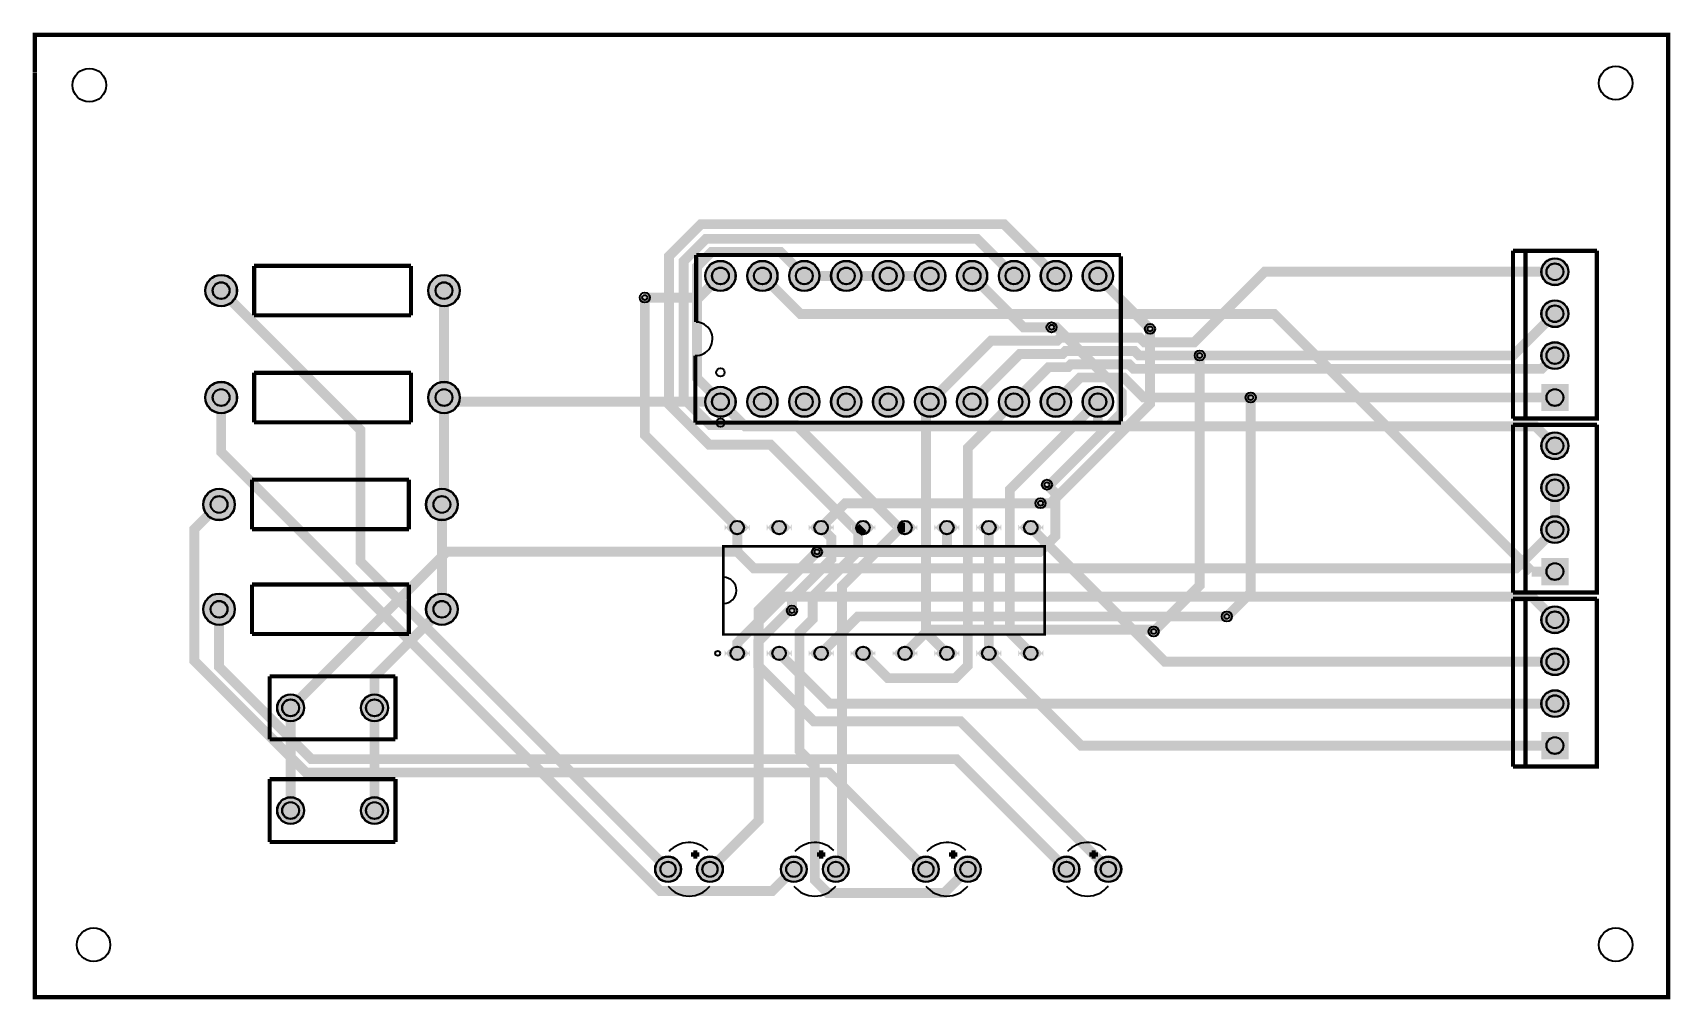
# Model space of a CAD drawing. Header units: millimetres. Extents: x -6.9 to 92.3, y -3.6 to 55.
import ezdxf

# ---------------------------------------------------------------- set-up
doc = ezdxf.new("R2010")
doc.units = ezdxf.units.MM
for name, color, linetype, true_color in [('BoardOutLine', 7, 'Continuous', 0xff00ff), ('BottomLayer', 7, 'Continuous', 0x0000ff), ('BottomSolderMaskLayer', 7, 'Continuous', 0xaa00ff), ('Document', 7, 'Continuous', 0xffffff), ('Hole', 7, 'Continuous', 0x222222), ('Multi-Layer', 7, 'Continuous', 0xc0c0c0), ('TopLayer', 7, 'Continuous', 0xff0000), ('TopSilkLayer', 7, 'Continuous', 0xffcc00), ('TopSolderMaskLayer', 7, 'Continuous', 0x800080)]:
    doc.layers.add(name, color=color, linetype=linetype, true_color=true_color)

msp = doc.modelspace()

# ---------------------------------------------------------------- hatches: boundary and pattern name
at = {"layer": 'BottomSolderMaskLayer'}
for points in [[(33.873, 40.259, 1), (35.723, 40.259, 1)], [(36.413, 40.259, 1), (38.263, 40.259, 1)], [(38.953, 40.259, 1), (40.803, 40.259, 1)], [(41.493, 40.259, 1), (43.343, 40.259, 1)], [(44.033, 40.259, 1), (45.883, 40.259, 1)], [(46.573, 40.259, 1), (48.423, 40.259, 1)], [(49.113, 40.259, 1), (50.963, 40.259, 1)], [(51.653, 40.259, 1), (53.503, 40.259, 1)], [(54.193, 40.259, 1), (56.043, 40.259, 1)], [(56.733, 40.259, 1), (58.583, 40.259, 1)], [(84.519, 40.513, 1), (86.169, 40.513, 1)], [(3.588, 39.37, 1), (5.518, 39.37, 1)], [(17.088, 39.37, 1), (19.018, 39.37, 1)], [(84.519, 37.973, 1), (86.169, 37.973, 1)], [(84.519, 35.433, 1), (86.169, 35.433, 1)], [(3.588, 32.893, 1), (5.518, 32.893, 1)], [(17.088, 32.893, 1), (19.018, 32.893, 1)], [(33.873, 32.639, 1), (35.723, 32.639, 1)], [(36.413, 32.639, 1), (38.263, 32.639, 1)], [(38.953, 32.639, 1), (40.803, 32.639, 1)], [(41.493, 32.639, 1), (43.343, 32.639, 1)], [(44.033, 32.639, 1), (45.883, 32.639, 1)], [(46.573, 32.639, 1), (48.423, 32.639, 1)], [(49.113, 32.639, 1), (50.963, 32.639, 1)], [(51.653, 32.639, 1), (53.503, 32.639, 1)], [(54.193, 32.639, 1), (56.043, 32.639, 1)], [(56.733, 32.639, 1), (58.583, 32.639, 1)], [(84.519, 32.068), (84.519, 33.718), (86.169, 33.718), (86.169, 32.068)], [(84.519, 29.972, 1), (86.169, 29.972, 1)], [(84.519, 27.432, 1), (86.169, 27.432, 1)], [(3.461, 26.416, 1), (5.391, 26.416, 1)], [(16.961, 26.416, 1), (18.891, 26.416, 1)], [(36.569, 25.207, -0.785398), (35.059, 25.207), (35.059, 24.831, -0.785398), (36.569, 24.831)], [(39.109, 25.207, -0.785398), (37.599, 25.207), (37.599, 24.831, -0.785398), (39.109, 24.831)], [(41.649, 25.207, -0.785398), (40.139, 25.207), (40.139, 24.831, -0.785398), (41.649, 24.831)], [(44.189, 25.207, -0.785398), (42.679, 25.207), (42.679, 24.831, -0.785398), (44.189, 24.831)], [(46.729, 25.207, -0.785398), (45.219, 25.207), (45.219, 24.831, -0.785398), (46.729, 24.831)], [(49.269, 25.207, -0.785398), (47.759, 25.207), (47.759, 24.831, -0.785398), (49.269, 24.831)], [(51.809, 25.207, -0.785398), (50.299, 25.207), (50.299, 24.831, -0.785398), (51.809, 24.831)], [(54.349, 25.207, -0.785398), (52.839, 25.207), (52.839, 24.831, -0.785398), (54.349, 24.831)], [(84.519, 24.892, 1), (86.169, 24.892, 1)], [(84.519, 21.527), (84.519, 23.177), (86.169, 23.177), (86.169, 21.527)], [(3.461, 20.066, 1), (5.391, 20.066, 1)], [(16.961, 20.066, 1), (18.891, 20.066, 1)], [(84.519, 19.431, 1), (86.169, 19.431, 1)], [(36.569, 17.587, -0.785398), (35.059, 17.587), (35.059, 17.211, -0.785398), (36.569, 17.211)], [(39.109, 17.587, -0.785398), (37.599, 17.587), (37.599, 17.211, -0.785398), (39.109, 17.211)], [(41.649, 17.587, -0.785398), (40.139, 17.587), (40.139, 17.211, -0.785398), (41.649, 17.211)], [(44.189, 17.587, -0.785398), (42.679, 17.587), (42.679, 17.211, -0.785398), (44.189, 17.211)], [(46.729, 17.587, -0.785398), (45.219, 17.587), (45.219, 17.211, -0.785398), (46.729, 17.211)], [(49.269, 17.587, -0.785398), (47.759, 17.587), (47.759, 17.211, -0.785398), (49.269, 17.211)], [(51.809, 17.587, -0.785398), (50.299, 17.587), (50.299, 17.211, -0.785398), (51.809, 17.211)], [(54.349, 17.587, -0.785398), (52.839, 17.587), (52.839, 17.211, -0.785398), (54.349, 17.211)], [(84.519, 16.891, 1), (86.169, 16.891, 1)], [(7.938, 14.097, 1), (9.588, 14.097, 1)], [(13.018, 14.097, 1), (14.668, 14.097, 1)], [(84.519, 14.351, 1), (86.169, 14.351, 1)], [(84.519, 10.986), (84.519, 12.636), (86.169, 12.636), (86.169, 10.986)], [(7.938, 7.874, 1), (9.588, 7.874, 1)], [(13.018, 7.874, 1), (14.668, 7.874, 1)], [(30.836, 4.318, 1), (32.41, 4.318, 1)], [(33.376, 4.318, 1), (34.95, 4.318, 1)], [(38.456, 4.318, 1), (40.03, 4.318, 1)], [(40.996, 4.318, 1), (42.57, 4.318, 1)], [(46.457, 4.318, 1), (48.031, 4.318, 1)], [(48.997, 4.318, 1), (50.571, 4.318, 1)], [(54.966, 4.318, 1), (56.54, 4.318, 1)], [(57.506, 4.318, 1), (59.08, 4.318, 1)]]:
    msp.add_hatch(color=256, dxfattribs=at).paths.add_polyline_path(points)
at = {"layer": 'Multi-Layer'}
for points in [[(33.898, 40.259, 1), (35.698, 40.259, 1)], [(36.438, 40.259, 1), (38.238, 40.259, 1)], [(38.978, 40.259, 1), (40.778, 40.259, 1)], [(41.518, 40.259, 1), (43.318, 40.259, 1)], [(44.058, 40.259, 1), (45.858, 40.259, 1)], [(46.598, 40.259, 1), (48.398, 40.259, 1)], [(49.138, 40.259, 1), (50.938, 40.259, 1)], [(51.678, 40.259, 1), (53.478, 40.259, 1)], [(54.218, 40.259, 1), (56.018, 40.259, 1)], [(56.758, 40.259, 1), (58.558, 40.259, 1)], [(84.544, 40.513, 1), (86.144, 40.513, 1)], [(3.613, 39.37, 1), (5.493, 39.37, 1)], [(17.113, 39.37, 1), (18.993, 39.37, 1)], [(84.544, 37.973, 1), (86.144, 37.973, 1)], [(84.544, 35.433, 1), (86.144, 35.433, 1)], [(3.613, 32.893, 1), (5.493, 32.893, 1)], [(17.113, 32.893, 1), (18.993, 32.893, 1)], [(33.898, 32.639, 1), (35.698, 32.639, 1)], [(36.438, 32.639, 1), (38.238, 32.639, 1)], [(38.978, 32.639, 1), (40.778, 32.639, 1)], [(41.518, 32.639, 1), (43.318, 32.639, 1)], [(44.058, 32.639, 1), (45.858, 32.639, 1)], [(46.598, 32.639, 1), (48.398, 32.639, 1)], [(49.138, 32.639, 1), (50.938, 32.639, 1)], [(51.678, 32.639, 1), (53.478, 32.639, 1)], [(54.218, 32.639, 1), (56.018, 32.639, 1)], [(56.758, 32.639, 1), (58.558, 32.639, 1)], [(84.544, 32.093), (84.544, 33.693), (86.144, 33.693), (86.144, 32.093)], [(84.544, 29.972, 1), (86.144, 29.972, 1)], [(84.544, 27.432, 1), (86.144, 27.432, 1)], [(3.486, 26.416, 1), (5.366, 26.416, 1)], [(16.986, 26.416, 1), (18.866, 26.416, 1)], [(36.544, 25.201, -0.785398), (35.084, 25.201), (35.084, 24.837, -0.785398), (36.544, 24.837)], [(39.084, 25.201, -0.785398), (37.624, 25.201), (37.624, 24.837, -0.785398), (39.084, 24.837)], [(41.624, 25.201, -0.785398), (40.164, 25.201), (40.164, 24.837, -0.785398), (41.624, 24.837)], [(44.164, 25.201, -0.785398), (42.704, 25.201), (42.704, 24.837, -0.785398), (44.164, 24.837)], [(46.704, 25.201, -0.785398), (45.244, 25.201), (45.244, 24.837, -0.785398), (46.704, 24.837)], [(49.244, 25.201, -0.785398), (47.784, 25.201), (47.784, 24.837, -0.785398), (49.244, 24.837)], [(51.784, 25.201, -0.785398), (50.324, 25.201), (50.324, 24.837, -0.785398), (51.784, 24.837)], [(54.324, 25.201, -0.785398), (52.864, 25.201), (52.864, 24.837, -0.785398), (54.324, 24.837)], [(84.544, 24.892, 1), (86.144, 24.892, 1)], [(84.544, 21.552), (84.544, 23.152), (86.144, 23.152), (86.144, 21.552)], [(3.486, 20.066, 1), (5.366, 20.066, 1)], [(16.986, 20.066, 1), (18.866, 20.066, 1)], [(84.544, 19.431, 1), (86.144, 19.431, 1)], [(36.544, 17.581, -0.785398), (35.084, 17.581), (35.084, 17.217, -0.785398), (36.544, 17.217)], [(39.084, 17.581, -0.785398), (37.624, 17.581), (37.624, 17.217, -0.785398), (39.084, 17.217)], [(41.624, 17.581, -0.785398), (40.164, 17.581), (40.164, 17.217, -0.785398), (41.624, 17.217)], [(44.164, 17.581, -0.785398), (42.704, 17.581), (42.704, 17.217, -0.785398), (44.164, 17.217)], [(46.704, 17.581, -0.785398), (45.244, 17.581), (45.244, 17.217, -0.785398), (46.704, 17.217)], [(49.244, 17.581, -0.785398), (47.784, 17.581), (47.784, 17.217, -0.785398), (49.244, 17.217)], [(51.784, 17.581, -0.785398), (50.324, 17.581), (50.324, 17.217, -0.785398), (51.784, 17.217)], [(54.324, 17.581, -0.785398), (52.864, 17.581), (52.864, 17.217, -0.785398), (54.324, 17.217)], [(84.544, 16.891, 1), (86.144, 16.891, 1)], [(7.963, 14.097, 1), (9.563, 14.097, 1)], [(13.043, 14.097, 1), (14.643, 14.097, 1)], [(84.544, 14.351, 1), (86.144, 14.351, 1)], [(84.544, 11.011), (84.544, 12.611), (86.144, 12.611), (86.144, 11.011)], [(7.963, 7.874, 1), (9.563, 7.874, 1)], [(13.043, 7.874, 1), (14.643, 7.874, 1)], [(30.861, 4.318, 1), (32.385, 4.318, 1)], [(33.401, 4.318, 1), (34.925, 4.318, 1)], [(38.481, 4.318, 1), (40.005, 4.318, 1)], [(41.021, 4.318, 1), (42.545, 4.318, 1)], [(46.482, 4.318, 1), (48.006, 4.318, 1)], [(49.022, 4.318, 1), (50.546, 4.318, 1)], [(54.991, 4.318, 1), (56.515, 4.318, 1)], [(57.531, 4.318, 1), (59.055, 4.318, 1)]]:
    msp.add_hatch(color=256, dxfattribs=at).paths.add_polyline_path(points)
at = {"layer": 'TopSolderMaskLayer'}
for points in [[(33.873, 40.259, 1), (35.723, 40.259, 1)], [(36.413, 40.259, 1), (38.263, 40.259, 1)], [(38.953, 40.259, 1), (40.803, 40.259, 1)], [(41.493, 40.259, 1), (43.343, 40.259, 1)], [(44.033, 40.259, 1), (45.883, 40.259, 1)], [(46.573, 40.259, 1), (48.423, 40.259, 1)], [(49.113, 40.259, 1), (50.963, 40.259, 1)], [(51.653, 40.259, 1), (53.503, 40.259, 1)], [(54.193, 40.259, 1), (56.043, 40.259, 1)], [(56.733, 40.259, 1), (58.583, 40.259, 1)], [(84.519, 40.513, 1), (86.169, 40.513, 1)], [(3.588, 39.37, 1), (5.518, 39.37, 1)], [(17.088, 39.37, 1), (19.018, 39.37, 1)], [(84.519, 37.973, 1), (86.169, 37.973, 1)], [(84.519, 35.433, 1), (86.169, 35.433, 1)], [(3.588, 32.893, 1), (5.518, 32.893, 1)], [(17.088, 32.893, 1), (19.018, 32.893, 1)], [(33.873, 32.639, 1), (35.723, 32.639, 1)], [(36.413, 32.639, 1), (38.263, 32.639, 1)], [(38.953, 32.639, 1), (40.803, 32.639, 1)], [(41.493, 32.639, 1), (43.343, 32.639, 1)], [(44.033, 32.639, 1), (45.883, 32.639, 1)], [(46.573, 32.639, 1), (48.423, 32.639, 1)], [(49.113, 32.639, 1), (50.963, 32.639, 1)], [(51.653, 32.639, 1), (53.503, 32.639, 1)], [(54.193, 32.639, 1), (56.043, 32.639, 1)], [(56.733, 32.639, 1), (58.583, 32.639, 1)], [(84.519, 32.068), (84.519, 33.718), (86.169, 33.718), (86.169, 32.068)], [(84.519, 29.972, 1), (86.169, 29.972, 1)], [(84.519, 27.432, 1), (86.169, 27.432, 1)], [(3.461, 26.416, 1), (5.391, 26.416, 1)], [(16.961, 26.416, 1), (18.891, 26.416, 1)], [(36.569, 25.207, -0.785398), (35.059, 25.207), (35.059, 24.831, -0.785398), (36.569, 24.831)], [(39.109, 25.207, -0.785398), (37.599, 25.207), (37.599, 24.831, -0.785398), (39.109, 24.831)], [(41.649, 25.207, -0.785398), (40.139, 25.207), (40.139, 24.831, -0.785398), (41.649, 24.831)], [(44.189, 25.207, -0.785398), (42.679, 25.207), (42.679, 24.831, -0.785398), (44.189, 24.831)], [(46.729, 25.207, -0.785398), (45.219, 25.207), (45.219, 24.831, -0.785398), (46.729, 24.831)], [(49.269, 25.207, -0.785398), (47.759, 25.207), (47.759, 24.831, -0.785398), (49.269, 24.831)], [(51.809, 25.207, -0.785398), (50.299, 25.207), (50.299, 24.831, -0.785398), (51.809, 24.831)], [(54.349, 25.207, -0.785398), (52.839, 25.207), (52.839, 24.831, -0.785398), (54.349, 24.831)], [(84.519, 24.892, 1), (86.169, 24.892, 1)], [(84.519, 21.527), (84.519, 23.177), (86.169, 23.177), (86.169, 21.527)], [(3.461, 20.066, 1), (5.391, 20.066, 1)], [(16.961, 20.066, 1), (18.891, 20.066, 1)], [(84.519, 19.431, 1), (86.169, 19.431, 1)], [(36.569, 17.587, -0.785398), (35.059, 17.587), (35.059, 17.211, -0.785398), (36.569, 17.211)], [(39.109, 17.587, -0.785398), (37.599, 17.587), (37.599, 17.211, -0.785398), (39.109, 17.211)], [(41.649, 17.587, -0.785398), (40.139, 17.587), (40.139, 17.211, -0.785398), (41.649, 17.211)], [(44.189, 17.587, -0.785398), (42.679, 17.587), (42.679, 17.211, -0.785398), (44.189, 17.211)], [(46.729, 17.587, -0.785398), (45.219, 17.587), (45.219, 17.211, -0.785398), (46.729, 17.211)], [(49.269, 17.587, -0.785398), (47.759, 17.587), (47.759, 17.211, -0.785398), (49.269, 17.211)], [(51.809, 17.587, -0.785398), (50.299, 17.587), (50.299, 17.211, -0.785398), (51.809, 17.211)], [(54.349, 17.587, -0.785398), (52.839, 17.587), (52.839, 17.211, -0.785398), (54.349, 17.211)], [(84.519, 16.891, 1), (86.169, 16.891, 1)], [(7.938, 14.097, 1), (9.588, 14.097, 1)], [(13.018, 14.097, 1), (14.668, 14.097, 1)], [(84.519, 14.351, 1), (86.169, 14.351, 1)], [(84.519, 10.986), (84.519, 12.636), (86.169, 12.636), (86.169, 10.986)], [(7.938, 7.874, 1), (9.588, 7.874, 1)], [(13.018, 7.874, 1), (14.668, 7.874, 1)], [(30.836, 4.318, 1), (32.41, 4.318, 1)], [(33.376, 4.318, 1), (34.95, 4.318, 1)], [(38.456, 4.318, 1), (40.03, 4.318, 1)], [(40.996, 4.318, 1), (42.57, 4.318, 1)], [(46.457, 4.318, 1), (48.031, 4.318, 1)], [(48.997, 4.318, 1), (50.571, 4.318, 1)], [(54.966, 4.318, 1), (56.54, 4.318, 1)], [(57.506, 4.318, 1), (59.08, 4.318, 1)]]:
    msp.add_hatch(color=256, dxfattribs=at).paths.add_polyline_path(points)

# ---------------------------------------------------------------- linework, layer by layer
at = {"layer": 'BoardOutLine', "const_width": 0.254}
msp.add_lwpolyline([(-6.731, 52.578), (-6.731, 54.864), (92.202, 54.864), (92.202, -3.429), (-6.731, -3.429), (-6.731, 52.555)], dxfattribs=at)
at = {"layer": 'BottomLayer', "const_width": 0.6}
for points in [[(43.138, 24.723), (37.828, 30.034), (34.128, 30.034), (31.688, 32.474), (31.688, 41.466), (33.616, 43.395), (51.982, 43.395), (55.118, 40.259)], [(52.578, 40.259), (50.33, 42.507), (33.919, 42.507), (32.569, 41.158), (32.569, 32.841), (34.174, 31.237), (39.381, 31.237), (45.599, 25.019)], [(39.878, 40.259), (38.432, 41.705), (34.251, 41.705), (33.372, 40.826), (33.372, 34.065), (34.798, 32.639)], [(83.942, 22.352), (68.34, 37.954), (39.643, 37.954), (37.338, 40.259)], [(4.553, 39.37), (12.996, 30.927), (12.996, 22.945), (31.623, 4.318)], [(18.053, 32.893), (18.053, 39.37)], [(35.814, 25.019), (30.217, 30.616), (30.217, 38.948)], [(54.187, 26.487), (54.789, 26.487), (60.817, 32.515), (60.817, 37.051)], [(54.855, 37.147), (55.151, 37.147), (59.098, 33.2), (59.098, 31.966), (54.747, 27.615), (54.576, 27.615), (54.576, 27.615)], [(63.83, 35.441), (63.83, 21.514), (61.039, 18.723)], [(4.553, 32.893), (4.553, 29.59), (31.136, 3.008), (37.933, 3.008), (39.243, 4.318)], [(17.926, 26.416), (18.053, 26.543), (18.053, 32.893)], [(43.434, 17.399), (44.937, 15.896), (49.029, 15.896), (49.784, 16.651), (49.784, 29.845), (52.578, 32.639)], [(48.514, 17.399), (47.244, 18.669), (47.244, 32.385), (47.498, 32.639)], [(57.658, 32.639), (52.324, 27.305), (52.324, 18.669), (53.594, 17.399)], [(66.916, 32.893), (66.916, 32.893), (66.916, 21.074), (65.473, 19.632)], [(85.344, 27.432), (85.344, 24.892)], [(17.926, 20.066), (17.926, 26.416)], [(40.894, 25.019), (41.516, 24.397), (41.516, 23.101), (39.13, 20.715), (39.13, 19.986)], [(49.784, 4.318), (48.351, 2.885), (41.299, 2.885), (40.513, 3.671), (40.513, 10.581), (39.586, 11.507), (39.586, 18.67), (40.389, 19.473), (40.389, 20.839), (43.138, 23.588), (43.138, 24.723)], [(41.783, 4.318), (42.164, 4.699), (42.164, 21.479), (45.599, 24.914), (45.599, 25.019)], [(43.434, 25.019), (43.138, 24.723)], [(45.599, 25.019), (45.974, 25.019)], [(51.054, 25.019), (51.054, 17.399)], [(85.344, 16.891), (61.722, 16.891), (53.594, 25.019)], [(34.163, 4.318), (37.108, 7.263), (37.108, 19.999), (40.647, 23.538)], [(85.344, 22.352), (83.942, 22.352)], [(85.344, 11.811), (56.642, 11.811), (51.054, 17.399)], [(8.763, 14.097), (8.763, 7.874)], [(13.843, 7.874), (13.843, 14.097)]]:
    msp.add_lwpolyline(points, dxfattribs=at)
at = {"layer": 'BottomSolderMaskLayer'}
for centre, radius in [((34.798, 40.259), 0.925), ((34.798, 40.259), 0.514), ((37.338, 40.259), 0.925), ((37.338, 40.259), 0.514), ((39.878, 40.259), 0.925), ((39.878, 40.259), 0.514), ((42.418, 40.259), 0.925), ((42.418, 40.259), 0.514), ((44.958, 40.259), 0.925), ((44.958, 40.259), 0.514), ((47.498, 40.259), 0.925), ((47.498, 40.259), 0.514), ((50.038, 40.259), 0.925), ((50.038, 40.259), 0.514), ((52.578, 40.259), 0.925), ((52.578, 40.259), 0.514), ((55.118, 40.259), 0.925), ((55.118, 40.259), 0.514), ((57.658, 40.259), 0.925), ((57.658, 40.259), 0.514), ((85.344, 40.513), 0.825), ((85.344, 40.513), 0.516), ((4.553, 39.37), 0.965), ((4.553, 39.37), 0.514), ((18.053, 39.37), 0.965), ((18.053, 39.37), 0.514), ((85.344, 37.973), 0.825), ((85.344, 37.973), 0.516), ((85.344, 35.433), 0.825), ((85.344, 35.433), 0.516), ((4.553, 32.893), 0.965), ((18.053, 32.893), 0.965), ((4.553, 32.893), 0.514), ((18.053, 32.893), 0.514), ((34.798, 32.639), 0.925), ((34.798, 32.639), 0.514), ((37.338, 32.639), 0.925), ((37.338, 32.639), 0.514), ((39.878, 32.639), 0.925), ((39.878, 32.639), 0.514), ((42.418, 32.639), 0.925), ((42.418, 32.639), 0.514), ((44.958, 32.639), 0.925), ((44.958, 32.639), 0.514), ((47.498, 32.639), 0.925), ((47.498, 32.639), 0.514), ((50.038, 32.639), 0.925), ((50.038, 32.639), 0.514), ((52.578, 32.639), 0.925), ((52.578, 32.639), 0.514), ((55.118, 32.639), 0.925), ((55.118, 32.639), 0.514), ((57.658, 32.639), 0.925), ((57.658, 32.639), 0.514), ((85.344, 32.893), 0.516), ((85.344, 29.972), 0.825), ((85.344, 29.972), 0.516), ((85.344, 27.432), 0.825), ((85.344, 27.432), 0.516), ((4.426, 26.416), 0.965), ((4.426, 26.416), 0.514), ((17.926, 26.416), 0.965), ((17.926, 26.416), 0.514), ((35.814, 25.019), 0.414), ((38.354, 25.019), 0.414), ((40.894, 25.019), 0.414), ((43.434, 25.019), 0.414), ((45.974, 25.019), 0.414), ((48.514, 25.019), 0.414), ((51.054, 25.019), 0.414), ((53.594, 25.019), 0.414), ((85.344, 24.892), 0.825), ((85.344, 24.892), 0.516), ((85.344, 22.352), 0.516), ((4.426, 20.066), 0.965), ((17.926, 20.066), 0.965), ((4.426, 20.066), 0.514), ((17.926, 20.066), 0.514), ((85.344, 19.431), 0.825), ((85.344, 19.431), 0.516), ((35.814, 17.399), 0.414), ((38.354, 17.399), 0.414), ((40.894, 17.399), 0.414), ((43.434, 17.399), 0.414), ((45.974, 17.399), 0.414), ((48.514, 17.399), 0.414), ((51.054, 17.399), 0.414), ((53.594, 17.399), 0.414), ((85.344, 16.891), 0.825), ((85.344, 16.891), 0.516), ((8.763, 14.097), 0.825), ((13.843, 14.097), 0.825), ((85.344, 14.351), 0.825), ((8.763, 14.097), 0.516), ((13.843, 14.097), 0.516), ((85.344, 14.351), 0.516), ((85.344, 11.811), 0.516), ((8.763, 7.874), 0.825), ((8.763, 7.874), 0.516), ((13.843, 7.874), 0.825), ((13.843, 7.874), 0.516), ((31.623, 4.318), 0.787), ((34.163, 4.318), 0.787), ((39.243, 4.318), 0.787), ((41.783, 4.318), 0.787), ((47.244, 4.318), 0.787), ((49.784, 4.318), 0.787), ((55.753, 4.318), 0.787), ((58.293, 4.318), 0.787), ((31.623, 4.318), 0.465), ((34.163, 4.318), 0.465), ((39.243, 4.318), 0.465), ((41.783, 4.318), 0.465), ((47.244, 4.318), 0.465), ((49.784, 4.318), 0.465), ((55.753, 4.318), 0.465), ((58.293, 4.318), 0.465)]:
    msp.add_circle(centre, radius, dxfattribs=at)
at = {"layer": 'Document'}
for centre, radius in [((34.798, 31.369), 0.25), ((34.632, 17.399), 0.15)]:
    msp.add_circle(centre, radius, dxfattribs=at)
at = {"layer": 'Hole'}
for centre in [(30.217, 38.948), (54.855, 37.147), (60.817, 37.051), (63.83, 35.441), (66.916, 32.893), (54.576, 27.615), (54.187, 26.487), (40.647, 23.538), (39.13, 19.986), (61.039, 18.723), (65.473, 19.632)]:
    msp.add_circle(centre, 0.153, dxfattribs=at)
at = {"layer": 'Multi-Layer'}
for centre, radius in [((-3.429, 51.816), 1.016), ((89.027, 51.943), 1.016), ((34.798, 40.259), 0.9), ((34.798, 40.259), 0.5), ((37.338, 40.259), 0.9), ((37.338, 40.259), 0.5), ((39.878, 40.259), 0.9), ((39.878, 40.259), 0.5), ((42.418, 40.259), 0.9), ((42.418, 40.259), 0.5), ((44.958, 40.259), 0.9), ((44.958, 40.259), 0.5), ((47.498, 40.259), 0.9), ((47.498, 40.259), 0.5), ((50.038, 40.259), 0.9), ((50.038, 40.259), 0.5), ((52.578, 40.259), 0.9), ((52.578, 40.259), 0.5), ((55.118, 40.259), 0.9), ((55.118, 40.259), 0.5), ((57.658, 40.259), 0.9), ((57.658, 40.259), 0.5), ((85.344, 40.513), 0.8), ((85.344, 40.513), 0.5), ((4.553, 39.37), 0.94), ((4.553, 39.37), 0.5), ((18.053, 39.37), 0.94), ((18.053, 39.37), 0.5), ((30.217, 38.948), 0.305), ((85.344, 37.973), 0.8), ((85.344, 37.973), 0.5), ((54.855, 37.147), 0.305), ((60.817, 37.051), 0.305), ((63.83, 35.441), 0.305), ((85.344, 35.433), 0.8), ((85.344, 35.433), 0.5), ((4.553, 32.893), 0.94), ((18.053, 32.893), 0.94), ((4.553, 32.893), 0.5), ((18.053, 32.893), 0.5), ((34.798, 32.639), 0.9), ((34.798, 32.639), 0.5), ((37.338, 32.639), 0.9), ((37.338, 32.639), 0.5), ((39.878, 32.639), 0.9), ((39.878, 32.639), 0.5), ((42.418, 32.639), 0.9), ((42.418, 32.639), 0.5), ((44.958, 32.639), 0.9), ((44.958, 32.639), 0.5), ((47.498, 32.639), 0.9), ((47.498, 32.639), 0.5), ((50.038, 32.639), 0.9), ((50.038, 32.639), 0.5), ((52.578, 32.639), 0.9), ((52.578, 32.639), 0.5), ((55.118, 32.639), 0.9), ((55.118, 32.639), 0.5), ((57.658, 32.639), 0.9), ((57.658, 32.639), 0.5), ((66.916, 32.893), 0.305), ((85.344, 32.893), 0.5), ((85.344, 29.972), 0.8), ((85.344, 29.972), 0.5), ((54.576, 27.615), 0.305), ((85.344, 27.432), 0.8), ((85.344, 27.432), 0.5), ((4.426, 26.416), 0.94), ((4.426, 26.416), 0.5), ((17.926, 26.416), 0.94), ((17.926, 26.416), 0.5), ((54.187, 26.487), 0.305), ((35.814, 25.019), 0.4), ((38.354, 25.019), 0.4), ((40.894, 25.019), 0.4), ((43.434, 25.019), 0.4), ((45.974, 25.019), 0.4), ((48.514, 25.019), 0.4), ((51.054, 25.019), 0.4), ((53.594, 25.019), 0.4), ((85.344, 24.892), 0.8), ((85.344, 24.892), 0.5), ((40.647, 23.538), 0.305), ((85.344, 22.352), 0.5), ((4.426, 20.066), 0.94), ((17.926, 20.066), 0.94), ((4.426, 20.066), 0.5), ((17.926, 20.066), 0.5), ((39.13, 19.986), 0.305), ((65.473, 19.632), 0.305), ((85.344, 19.431), 0.8), ((85.344, 19.431), 0.5), ((61.039, 18.723), 0.305), ((35.814, 17.399), 0.4), ((38.354, 17.399), 0.4), ((40.894, 17.399), 0.4), ((43.434, 17.399), 0.4), ((45.974, 17.399), 0.4), ((48.514, 17.399), 0.4), ((51.054, 17.399), 0.4), ((53.594, 17.399), 0.4), ((85.344, 16.891), 0.8), ((85.344, 16.891), 0.5), ((8.763, 14.097), 0.8), ((13.843, 14.097), 0.8), ((85.344, 14.351), 0.8), ((8.763, 14.097), 0.5), ((13.843, 14.097), 0.5), ((85.344, 14.351), 0.5), ((85.344, 11.811), 0.5), ((8.763, 7.874), 0.8), ((8.763, 7.874), 0.5), ((13.843, 7.874), 0.8), ((13.843, 7.874), 0.5), ((31.623, 4.318), 0.762), ((34.163, 4.318), 0.762), ((39.243, 4.318), 0.762), ((41.783, 4.318), 0.762), ((47.244, 4.318), 0.762), ((49.784, 4.318), 0.762), ((55.753, 4.318), 0.762), ((58.293, 4.318), 0.762), ((31.623, 4.318), 0.45), ((34.163, 4.318), 0.45), ((39.243, 4.318), 0.45), ((41.783, 4.318), 0.45), ((47.244, 4.318), 0.45), ((49.784, 4.318), 0.45), ((55.753, 4.318), 0.45), ((58.293, 4.318), 0.45), ((-3.175, -0.254), 1.016), ((89.027, -0.254), 1.016)]:
    msp.add_circle(centre, radius, dxfattribs=at)
at = {"layer": 'TopLayer', "const_width": 0.6}
for points in [[(85.344, 40.513), (67.761, 40.513), (63.492, 36.244), (60.483, 36.244), (60.211, 36.516), (55.365, 36.516), (55.189, 36.34), (51.199, 36.34), (47.498, 32.639)], [(30.217, 38.948), (33.487, 38.948), (34.798, 40.259)], [(42.418, 40.259), (39.878, 40.259)], [(44.958, 40.259), (42.418, 40.259)], [(47.498, 40.259), (44.958, 40.259)], [(50.038, 40.259), (53.15, 37.147), (54.855, 37.147)], [(57.658, 40.259), (57.658, 40.21), (60.817, 37.051)], [(85.344, 37.973), (82.812, 35.441), (63.83, 35.441)], [(63.83, 35.441), (60.151, 35.441), (59.879, 35.713), (55.697, 35.713), (55.521, 35.537), (52.936, 35.537), (50.038, 32.639)], [(52.578, 32.639), (54.673, 34.734), (55.853, 34.734), (56.029, 34.91), (59.547, 34.91), (59.823, 34.634), (84.545, 34.634), (85.344, 35.433)], [(66.916, 32.893), (60.428, 32.893), (59.215, 34.107), (56.586, 34.107), (55.118, 32.639)], [(34.798, 32.639), (18.307, 32.639), (18.053, 32.893)], [(57.658, 31.142), (36.295, 31.142), (34.798, 32.639)], [(57.658, 32.639), (57.658, 31.142)], [(83.942, 32.893), (66.916, 32.893)], [(85.344, 32.893), (83.942, 32.893)], [(85.344, 29.972), (84.174, 31.142), (57.658, 31.142)], [(54.576, 27.615), (55.081, 27.11), (55.081, 24.489), (54.129, 23.538), (48.514, 23.538)], [(54.187, 26.487), (42.362, 26.487), (40.894, 25.019)], [(4.426, 26.416), (2.929, 24.919), (2.929, 16.947), (9.694, 10.182), (41.38, 10.182), (47.244, 4.318)], [(35.814, 23.556), (35.814, 25.019)], [(35.814, 23.556), (36.829, 22.541), (82.993, 22.541), (85.344, 24.892)], [(48.514, 23.538), (48.514, 25.019)], [(35.814, 23.556), (18.222, 23.556), (8.763, 14.097)], [(48.514, 23.538), (40.647, 23.538)], [(85.344, 19.431), (83.939, 20.836), (38.612, 20.836), (35.814, 18.038), (35.814, 17.399)], [(4.426, 20.066), (4.426, 20.066), (4.426, 16.585), (10.026, 10.985), (49.086, 10.985), (55.753, 4.318)], [(17.926, 20.066), (13.843, 15.983), (13.843, 14.097)], [(39.13, 19.986), (38.968, 19.986), (37.084, 18.102), (37.084, 16.657), (40.462, 13.279), (49.332, 13.279), (58.293, 4.318)], [(65.473, 19.632), (43.127, 19.632), (40.894, 17.399)], [(61.039, 18.723), (60.932, 18.829), (47.404, 18.829), (45.974, 17.399)], [(85.344, 14.351), (41.402, 14.351), (38.354, 17.399)]]:
    msp.add_lwpolyline(points, dxfattribs=at)
at = {"layer": 'TopSilkLayer', "const_width": 0.254}
for points in [[(82.804, 31.623), (82.804, 41.783)], [(82.804, 41.783), (87.884, 41.783)], [(82.804, 31.623), (87.884, 31.623), (87.884, 41.783)], [(83.566, 31.623), (83.566, 41.783)], [(6.553, 40.87), (16.053, 40.87)], [(6.553, 37.87), (6.553, 40.87)], [(16.053, 40.87), (16.053, 37.87)], [(33.328, 41.529), (33.328, 37.846)], [(33.328, 41.529), (59.055, 41.529)], [(59.055, 41.449), (59.055, 31.449)], [(16.053, 37.87), (6.553, 37.87)], [(33.328, 37.846), (33.328, 37.465)], [(33.274, 31.369), (33.274, 35.433)], [(6.553, 34.393), (16.053, 34.393)], [(6.553, 31.393), (6.553, 34.393)], [(16.053, 34.393), (16.053, 31.393)], [(16.053, 31.393), (6.553, 31.393)], [(33.274, 31.369), (59.055, 31.369)], [(82.804, 21.082), (82.804, 31.242)], [(82.804, 31.242), (87.884, 31.242)], [(82.804, 21.082), (87.884, 21.082), (87.884, 31.242)], [(83.566, 21.082), (83.566, 31.242)], [(6.426, 27.916), (15.926, 27.916)], [(6.426, 24.916), (6.426, 27.916)], [(15.926, 27.916), (15.926, 24.916)], [(15.926, 24.916), (6.426, 24.916)], [(6.426, 21.566), (15.926, 21.566)], [(6.426, 18.566), (6.426, 21.566)], [(15.926, 21.566), (15.926, 18.566)], [(82.804, 10.541), (82.804, 20.701)], [(82.804, 20.701), (87.884, 20.701)], [(82.804, 10.541), (87.884, 10.541), (87.884, 20.701)], [(83.566, 10.541), (83.566, 20.701)], [(15.926, 18.566), (6.426, 18.566)], [(7.493, 16.002), (15.113, 16.002)], [(7.493, 12.192), (7.493, 16.002)], [(15.113, 16.002), (15.113, 12.192)], [(15.113, 12.192), (7.493, 12.192)], [(7.493, 9.779), (15.113, 9.779)], [(7.493, 5.969), (7.493, 9.779)], [(15.113, 9.779), (15.113, 5.969)], [(15.113, 5.969), (7.493, 5.969)], [(33.02, 5.207), (33.528, 5.207)], [(33.274, 5.461), (33.274, 4.953)], [(40.64, 5.207), (41.148, 5.207)], [(40.894, 5.461), (40.894, 4.953)], [(48.641, 5.207), (49.149, 5.207)], [(48.895, 5.461), (48.895, 4.953)], [(57.15, 5.207), (57.658, 5.207)], [(57.404, 5.461), (57.404, 4.953)]]:
    msp.add_lwpolyline(points, dxfattribs=at)
at = {"layer": 'TopSilkLayer', "const_width": 0.152}
msp.add_lwpolyline([(34.975, 18.54), (34.975, 23.878), (54.433, 23.878), (54.433, 18.54), (34.975, 18.54)], close=True, dxfattribs=at)
at = {"layer": 'TopSilkLayer'}
for centre, radius in [((34.798, 34.417), 0.254), ((34.632, 17.399), 0.15)]:
    msp.add_circle(centre, radius, dxfattribs=at)
for centre, radius, start, end in [((33.301, 36.449), 1.016, 268.47772, 88.47772), ((34.975, 21.209), 0.794, 270, 90), ((32.893, 4.318), 1.616, 45.00018, 138.3661), ((40.513, 4.318), 1.616, 45.00018, 138.3661), ((48.514, 4.318), 1.616, 45.00018, 138.3661), ((57.023, 4.318), 1.616, 45.00018, 138.3661), ((32.893, 4.318), 1.626, 218.65954, 321.34046), ((40.513, 4.318), 1.626, 218.65954, 321.34046), ((48.514, 4.318), 1.626, 218.65954, 321.34046), ((57.023, 4.318), 1.626, 218.65954, 321.34046)]:
    msp.add_arc(centre, radius, start, end, dxfattribs=at)
at = {"layer": 'TopSolderMaskLayer'}
for centre, radius in [((34.798, 40.259), 0.925), ((34.798, 40.259), 0.514), ((37.338, 40.259), 0.925), ((37.338, 40.259), 0.514), ((39.878, 40.259), 0.925), ((39.878, 40.259), 0.514), ((42.418, 40.259), 0.925), ((42.418, 40.259), 0.514), ((44.958, 40.259), 0.925), ((44.958, 40.259), 0.514), ((47.498, 40.259), 0.925), ((47.498, 40.259), 0.514), ((50.038, 40.259), 0.925), ((50.038, 40.259), 0.514), ((52.578, 40.259), 0.925), ((52.578, 40.259), 0.514), ((55.118, 40.259), 0.925), ((55.118, 40.259), 0.514), ((57.658, 40.259), 0.925), ((57.658, 40.259), 0.514), ((85.344, 40.513), 0.825), ((85.344, 40.513), 0.516), ((4.553, 39.37), 0.965), ((4.553, 39.37), 0.514), ((18.053, 39.37), 0.965), ((18.053, 39.37), 0.514), ((85.344, 37.973), 0.825), ((85.344, 37.973), 0.516), ((85.344, 35.433), 0.825), ((85.344, 35.433), 0.516), ((4.553, 32.893), 0.965), ((18.053, 32.893), 0.965), ((4.553, 32.893), 0.514), ((18.053, 32.893), 0.514), ((34.798, 32.639), 0.925), ((34.798, 32.639), 0.514), ((37.338, 32.639), 0.925), ((37.338, 32.639), 0.514), ((39.878, 32.639), 0.925), ((39.878, 32.639), 0.514), ((42.418, 32.639), 0.925), ((42.418, 32.639), 0.514), ((44.958, 32.639), 0.925), ((44.958, 32.639), 0.514), ((47.498, 32.639), 0.925), ((47.498, 32.639), 0.514), ((50.038, 32.639), 0.925), ((50.038, 32.639), 0.514), ((52.578, 32.639), 0.925), ((52.578, 32.639), 0.514), ((55.118, 32.639), 0.925), ((55.118, 32.639), 0.514), ((57.658, 32.639), 0.925), ((57.658, 32.639), 0.514), ((85.344, 32.893), 0.516), ((85.344, 29.972), 0.825), ((85.344, 29.972), 0.516), ((85.344, 27.432), 0.825), ((85.344, 27.432), 0.516), ((4.426, 26.416), 0.965), ((4.426, 26.416), 0.514), ((17.926, 26.416), 0.965), ((17.926, 26.416), 0.514), ((35.814, 25.019), 0.414), ((38.354, 25.019), 0.414), ((40.894, 25.019), 0.414), ((43.434, 25.019), 0.414), ((45.974, 25.019), 0.414), ((48.514, 25.019), 0.414), ((51.054, 25.019), 0.414), ((53.594, 25.019), 0.414), ((85.344, 24.892), 0.825), ((85.344, 24.892), 0.516), ((85.344, 22.352), 0.516), ((4.426, 20.066), 0.965), ((17.926, 20.066), 0.965), ((4.426, 20.066), 0.514), ((17.926, 20.066), 0.514), ((85.344, 19.431), 0.825), ((85.344, 19.431), 0.516), ((35.814, 17.399), 0.414), ((38.354, 17.399), 0.414), ((40.894, 17.399), 0.414), ((43.434, 17.399), 0.414), ((45.974, 17.399), 0.414), ((48.514, 17.399), 0.414), ((51.054, 17.399), 0.414), ((53.594, 17.399), 0.414), ((85.344, 16.891), 0.825), ((85.344, 16.891), 0.516), ((8.763, 14.097), 0.825), ((13.843, 14.097), 0.825), ((85.344, 14.351), 0.825), ((8.763, 14.097), 0.516), ((13.843, 14.097), 0.516), ((85.344, 14.351), 0.516), ((85.344, 11.811), 0.516), ((8.763, 7.874), 0.825), ((8.763, 7.874), 0.516), ((13.843, 7.874), 0.825), ((13.843, 7.874), 0.516), ((31.623, 4.318), 0.787), ((34.163, 4.318), 0.787), ((39.243, 4.318), 0.787), ((41.783, 4.318), 0.787), ((47.244, 4.318), 0.787), ((49.784, 4.318), 0.787), ((55.753, 4.318), 0.787), ((58.293, 4.318), 0.787), ((31.623, 4.318), 0.465), ((34.163, 4.318), 0.465), ((39.243, 4.318), 0.465), ((41.783, 4.318), 0.465), ((47.244, 4.318), 0.465), ((49.784, 4.318), 0.465), ((55.753, 4.318), 0.465), ((58.293, 4.318), 0.465)]:
    msp.add_circle(centre, radius, dxfattribs=at)

doc.saveas('drawing.dxf')
